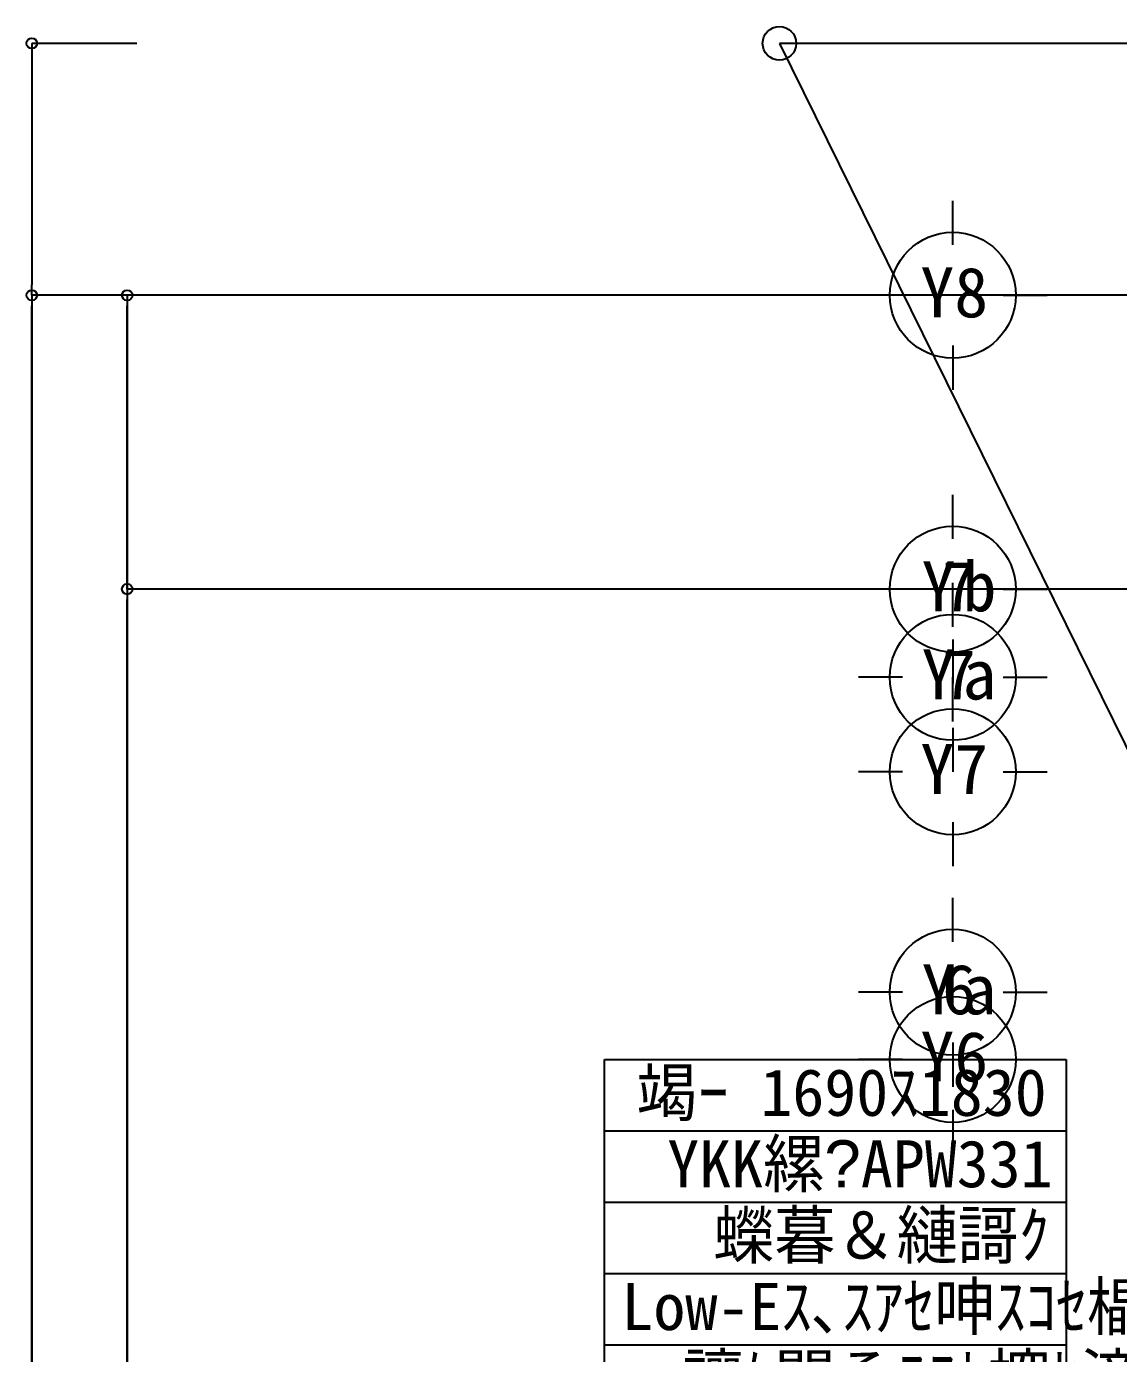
# Model space of a CAD drawing. Header units: metres. Extents: x 10908 to 27249, y 7268 to 22901.
# Drawn here: x 10908 to 13510, y 18410 to 21570 of the extents above; entities that cross this region are included whole.
import ezdxf

# ---------------------------------------------------------------- set-up
doc = ezdxf.new("R2010")
doc.units = ezdxf.units.M

msp = doc.modelspace()

# ---------------------------------------------------------------- linework, layer by layer
at = {"layer": '繝繝ｼ繧ｿ 001_1F'}
for p, q in [((11170, 21530), (10920, 21530)), ((10920, 21530), (10920, 21505)), ((11170, 21530), (11170, 21530)), ((10920, 21505), (10920, 20955)), ((10920, 20930), (10920, 20955)), ((11170, 20930), (10920, 20930)), ((10920, 20930), (10920, 20930)), ((11170, 20930), (10920, 20930)), ((10920, 20930), (10920, 20905)), ((11147.5, 20930), (10920, 20930)), ((10920, 20930), (10920, 20905)), ((10920, 20930), (10920, 20930)), ((11147.5, 20930), (11147.5, 20905)), ((11397.5, 20930), (11147.5, 20930)), ((11147.5, 20930), (11147.5, 20905)), ((11147.5, 20930), (11147.5, 20930)), ((11147.5, 20930), (11147.5, 20930)), ((11170, 20930), (11170, 20930)), ((11170, 20930), (11170, 20930)), ((26367.5, 20930), (11375, 20930)), ((11397.5, 20930), (11397.5, 20930)), ((11397.5, 20930), (11397.5, 20930)), ((10920, 20905), (10920, 10850)), ((10920, 10550), (10920, 20905)), ((11147.5, 20905), (11147.5, 17855)), ((11147.5, 20255), (11147.5, 20905)), ((11147.5, 20230), (11147.5, 20255)), ((11147.5, 20230), (11147.5, 20205)), ((11147.5, 20230), (11147.5, 20230)), ((11397.5, 20230), (11147.5, 20230)), ((11397.5, 20230), (11397.5, 20230)), ((11397.5, 20230), (11397.5, 20230)), ((11147.5, 16955), (11147.5, 20205))]:
    msp.add_line(p, q, dxfattribs=at)
for centre in [(10920, 21530), (10920, 20930), (10920, 20930), (10920, 20930), (11147.5, 20930), (11147.5, 20930), (11147.5, 20230), (11147.5, 20230)]:
    msp.add_circle(centre, 12.5, dxfattribs=at)
at = {"layer": '繝繝ｼ繧ｿ 001_2F'}
for p, q in [((11147.5, 20930), (10920, 20930)), ((10920, 20930), (10920, 20905)), ((10920, 20930), (10920, 20930)), ((11397.5, 20930), (11147.5, 20930)), ((11147.5, 20930), (11147.5, 20905)), ((11147.5, 20930), (11147.5, 20930)), ((11147.5, 20930), (11147.5, 20930)), ((26367.5, 20930), (11375, 20930)), ((11397.5, 20930), (11397.5, 20930)), ((10920, 10550), (10920, 20905)), ((11147.5, 20255), (11147.5, 20905)), ((11147.5, 20230), (11147.5, 20255)), ((11147.5, 20230), (11147.5, 20205)), ((11147.5, 20230), (11147.5, 20230)), ((11397.5, 20230), (11147.5, 20230)), ((26390, 20230), (11375, 20230)), ((11397.5, 20230), (11397.5, 20230)), ((11397.5, 20230), (11397.5, 20230)), ((11147.5, 16955), (11147.5, 20205)), ((12285, 17920), (12285, 19110)), ((12285, 19110), (13385, 19110)), ((13385, 19110), (13385, 17920)), ((12285, 18940), (13385, 18940)), ((12285, 18770), (13385, 18770)), ((12285, 18600), (13385, 18600)), ((12285, 18430), (13385, 18430))]:
    msp.add_line(p, q, dxfattribs=at)
for centre in [(10920, 20930), (11147.5, 20930), (11147.5, 20230), (11147.5, 20230)]:
    msp.add_circle(centre, 12.5, dxfattribs=at)
at = {"layer": '騾壹ｊ闃ｯ_1F'}
for p, q in [((13114.7, 21050), (13114.7, 21155)), ((12994.7, 20930), (12889.7, 20930)), ((13234.7, 20930), (13339.7, 20930)), ((13114.7, 20810), (13114.7, 20705)), ((13114.7, 20350), (13114.7, 20455)), ((12994.7, 20230), (12889.7, 20230)), ((13114.7, 20140), (13114.7, 20245)), ((13234.7, 20230), (13339.7, 20230)), ((13114.7, 20110), (13114.7, 20005)), ((12994.7, 20020), (12889.7, 20020)), ((13114.7, 19915), (13114.7, 20020)), ((13234.7, 20020), (13339.7, 20020)), ((13114.7, 19900), (13114.7, 19795)), ((12994.7, 19795), (12889.7, 19795)), ((13234.7, 19795), (13339.7, 19795)), ((13114.7, 19675), (13114.7, 19570)), ((13114.7, 19390), (13114.7, 19495)), ((13114.7, 19230), (13114.7, 19335)), ((12994.7, 19270), (12889.7, 19270)), ((13234.7, 19270), (13339.7, 19270)), ((13114.7, 19150), (13114.7, 19045)), ((12994.7, 19110), (12889.7, 19110)), ((13234.7, 19110), (13339.7, 19110)), ((13114.7, 18990), (13114.7, 18885))]:
    msp.add_line(p, q, dxfattribs=at)
for centre in [(13114.7, 20930), (13114.7, 20230), (13114.7, 20020), (13114.7, 19795), (13114.7, 19270), (13114.7, 19110)]:
    msp.add_circle(centre, 150, dxfattribs=at)
at = {"layer": '騾壹ｊ闃ｯ_2F'}
for p, q in [((13114.7, 21050), (13114.7, 21155)), ((12994.7, 20930), (12889.7, 20930)), ((13234.7, 20930), (13339.7, 20930)), ((13114.7, 20810), (13114.7, 20705)), ((13114.7, 20350), (13114.7, 20455)), ((12994.7, 20230), (12889.7, 20230)), ((13114.7, 20140), (13114.7, 20245)), ((13234.7, 20230), (13339.7, 20230)), ((13114.7, 20110), (13114.7, 20005)), ((12994.7, 20020), (12889.7, 20020)), ((13114.7, 19915), (13114.7, 20020)), ((13234.7, 20020), (13339.7, 20020)), ((13114.7, 19900), (13114.7, 19795)), ((12994.7, 19795), (12889.7, 19795)), ((13234.7, 19795), (13339.7, 19795)), ((13114.7, 19675), (13114.7, 19570)), ((13114.7, 19390), (13114.7, 19495)), ((13114.7, 19230), (13114.7, 19335)), ((12994.7, 19270), (12889.7, 19270)), ((13234.7, 19270), (13339.7, 19270)), ((13114.7, 19150), (13114.7, 19045)), ((12994.7, 19110), (12889.7, 19110)), ((13234.7, 19110), (13339.7, 19110)), ((13114.7, 18990), (13114.7, 18885))]:
    msp.add_line(p, q, dxfattribs=at)
for centre in [(13114.7, 20930), (13114.7, 20230), (13114.7, 20020), (13114.7, 19795), (13114.7, 19270), (13114.7, 19110)]:
    msp.add_circle(centre, 150, dxfattribs=at)
at = {"layer": '騾壹ｊ闃ｯ_R'}
for p, q in [((13114.7, 21050), (13114.7, 21155)), ((12994.7, 20930), (12889.7, 20930)), ((13234.7, 20930), (13339.7, 20930)), ((13114.7, 20810), (13114.7, 20705)), ((13114.7, 20350), (13114.7, 20455)), ((12994.7, 20230), (12889.7, 20230)), ((13114.7, 20140), (13114.7, 20245)), ((13234.7, 20230), (13339.7, 20230)), ((13114.7, 20110), (13114.7, 20005)), ((12994.7, 20020), (12889.7, 20020)), ((13114.7, 19915), (13114.7, 20020)), ((13234.7, 20020), (13339.7, 20020)), ((13114.7, 19900), (13114.7, 19795)), ((12994.7, 19795), (12889.7, 19795)), ((13234.7, 19795), (13339.7, 19795)), ((13114.7, 19675), (13114.7, 19570)), ((13114.7, 19390), (13114.7, 19495)), ((13114.7, 19230), (13114.7, 19335)), ((12994.7, 19270), (12889.7, 19270)), ((13234.7, 19270), (13339.7, 19270)), ((13114.7, 19150), (13114.7, 19045)), ((12994.7, 19110), (12889.7, 19110)), ((13234.7, 19110), (13339.7, 19110)), ((13114.7, 18990), (13114.7, 18885))]:
    msp.add_line(p, q, dxfattribs=at)
for centre in [(13114.7, 20930), (13114.7, 20230), (13114.7, 20020), (13114.7, 19795), (13114.7, 19270), (13114.7, 19110)]:
    msp.add_circle(centre, 150, dxfattribs=at)
at = {"layer": '驛ｨ螻_1F'}
for p, q in [((12701.7, 21530), (19069.8, 8614.6)), ((24901.7, 21530), (12701.7, 21530))]:
    msp.add_line(p, q, dxfattribs=at)
msp.add_circle((12701.7, 21530), 40, dxfattribs=at)
at = {"layer": '驛ｨ螻_2F'}
for p, q in [((12701.7, 21530), (19069.8, 8614.6)), ((24901.7, 21530), (12701.7, 21530))]:
    msp.add_line(p, q, dxfattribs=at)
msp.add_circle((12701.7, 21530), 40, dxfattribs=at)

# ---------------------------------------------------------------- texts
at = {"layer": '繝繝ｼ繧ｿ 001_2F'}
for s, p in [('竭ｰ 1690ｽ1830', (12361.6, 18975.5)), ('YKK縲\x80APW331', (12434.4, 18805.5)), ('蠑暮＆縺謌ｸ', (12543.7, 18635.5)), ('Low-Eｽ､ｽｱｾ呻ｽｺｾ橸ｾ晢ｽｶｾ橸ｽｽ', (12325.2, 18465.5)), ('讓ｹ閼ゑｽｽｾ搾ｾ滂ｽｰｽｻｽｰ', (12470.9, 18295.5))]:
    msp.add_text(s, height=112, dxfattribs=at).set_placement(p)
at = {"layer": '騾壹ｊ闃ｯ_1F'}
for s, height, p in [('Y8', 118.79, (13037.5, 20877.5)), ('Y', 118.8, (13040.5, 20177.5)), ('7', 118.8, (13089.2, 20177.5)), ('b', 118.8, (13137.9, 20177.5)), ('Y', 118.8, (13040.5, 19967.5)), ('7', 118.8, (13089.2, 19967.5)), ('a', 118.8, (13137.9, 19967.5)), ('Y7', 118.79, (13037.5, 19742.5)), ('Y', 118.8, (13040.5, 19217.5)), ('6', 118.8, (13089.2, 19217.5)), ('a', 118.8, (13137.9, 19217.5)), ('Y6', 118.79, (13037.5, 19057.5))]:
    msp.add_text(s, height=height, dxfattribs=at).set_placement(p)
at = {"layer": '騾壹ｊ闃ｯ_2F'}
for s, height, p in [('Y8', 118.79, (13037.5, 20877.5)), ('Y', 118.8, (13040.5, 20177.5)), ('7', 118.8, (13089.2, 20177.5)), ('b', 118.8, (13137.9, 20177.5)), ('Y', 118.8, (13040.5, 19967.5)), ('7', 118.8, (13089.2, 19967.5)), ('a', 118.8, (13137.9, 19967.5)), ('Y7', 118.79, (13037.5, 19742.5)), ('Y', 118.8, (13040.5, 19217.5)), ('6', 118.8, (13089.2, 19217.5)), ('a', 118.8, (13137.9, 19217.5)), ('Y6', 118.79, (13037.5, 19057.5))]:
    msp.add_text(s, height=height, dxfattribs=at).set_placement(p)
at = {"layer": '騾壹ｊ闃ｯ_R'}
for s, height, p in [('Y8', 118.79, (13037.5, 20877.5)), ('Y', 118.8, (13040.5, 20177.5)), ('7', 118.8, (13089.2, 20177.5)), ('b', 118.8, (13137.9, 20177.5)), ('Y', 118.8, (13040.5, 19967.5)), ('7', 118.8, (13089.2, 19967.5)), ('a', 118.8, (13137.9, 19967.5)), ('Y7', 118.79, (13037.5, 19742.5)), ('Y', 118.8, (13040.5, 19217.5)), ('6', 118.8, (13089.2, 19217.5)), ('a', 118.8, (13137.9, 19217.5)), ('Y6', 118.79, (13037.5, 19057.5))]:
    msp.add_text(s, height=height, dxfattribs=at).set_placement(p)

doc.saveas('drawing.dxf')
